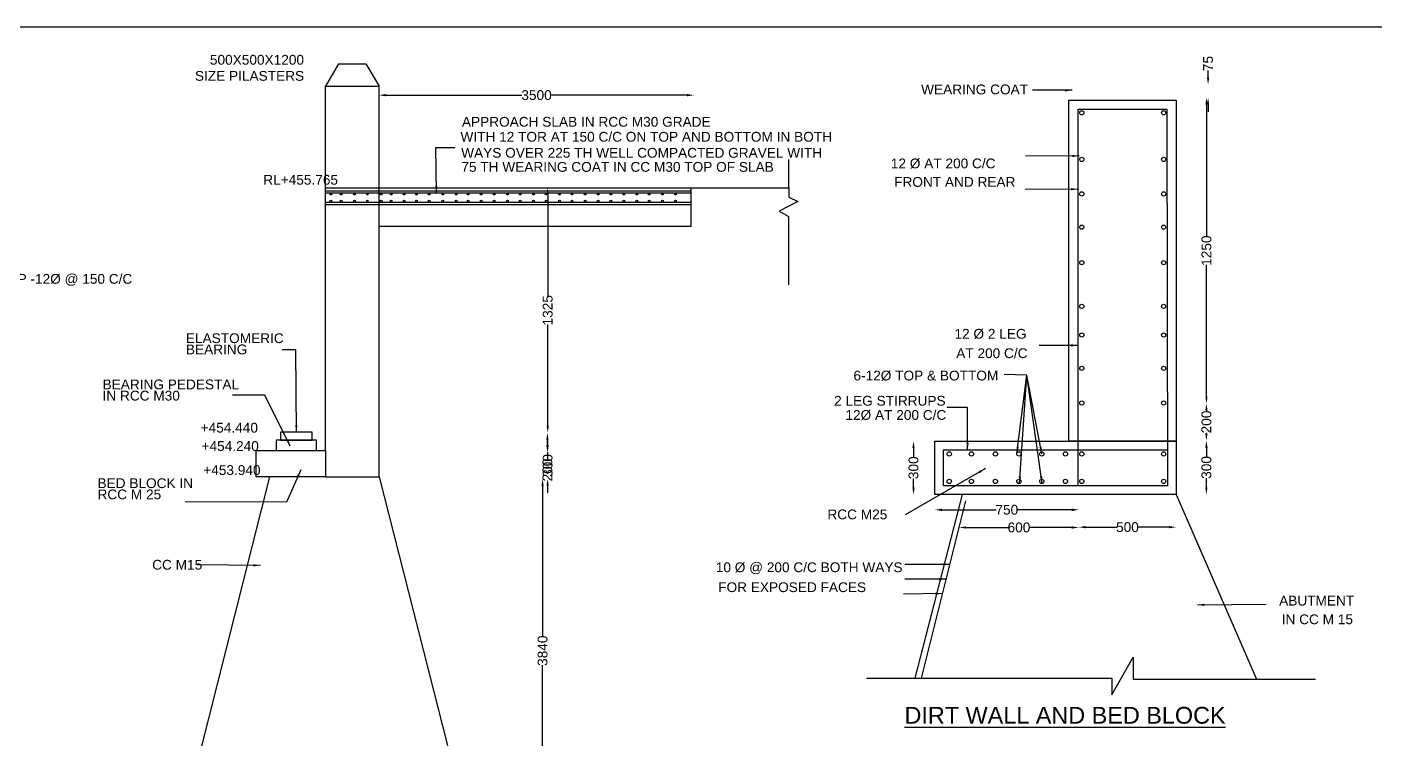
# Model space of a CAD drawing. Header units: millimetres. Extents: x -53247737 to -53220904, y 22139630 to 22157452.
# Drawn here: x -53236037 to -53226378, y 22152354 to 22157452 of the extents above; entities that cross this region are included whole.
import ezdxf

# ---------------------------------------------------------------- set-up
doc = ezdxf.new("R2010")
doc.units = ezdxf.units.MM
doc.header["$MEASUREMENT"] = 0
doc.layers.add('DIMENSION', color=7, linetype='Continuous')
doc.styles.get("Standard").update_dxf_attribs({"font": 'arial.ttf', "height": 70})
doc.dimstyles.get("Standard").update_dxf_attribs({"dimtxt": 50, "dimasz": 50, "dimexe": 0.18, "dimexo": 0.0625, "dimgap": 0.09, "dimtad": 0, "dimdec": 0, "dimzin": 0, "dimdsep": 46, "dimtxsty": 'Standard', "dimcen": 0.09, "dimse1": 1, "dimse2": 1, "dimadec": 0, "dimazin": 0, "dimtfac": 1, "dimtdec": 0, "dimtofl": 0, "dimtmove": 0, "dimatfit": 3, "dimfxl": 1, "dimtolj": 1, "dimtzin": 0, "dimarcsym": 0})

# ---------------------------------------------------------------- blocks, each defined once
blk = doc.blocks.new('*D81')
at = {"layer": 'Defpoints', "color": 0, "transparency": 16777216}
for p in [(-53231257.5, 22156963.8), (-53231257.5, 22156932.8), (-53233513.9, 22156929)]:
    blk.add_point(p, dxfattribs=at)
at = {"layer": 'DIMENSION', "color": 0, "lineweight": -2, "transparency": 16777216}
for p, q in [((-53233463.9, 22156963.8), (-53232490.2, 22156963.8)), ((-53231307.5, 22156963.8), (-53232281.2, 22156963.8))]:
    blk.add_line(p, q, dxfattribs=at)
at = {"layer": 'DIMENSION', "color": 0, "transparency": 16777216}
for points in [[(-53233463.9, 22156972.2), (-53233463.9, 22156955.5), (-53233513.9, 22156963.8)], [(-53231307.5, 22156972.2), (-53231307.5, 22156955.5), (-53231257.5, 22156963.8)]]:
    blk.add_solid(points, dxfattribs=at)
at = {"layer": 'DIMENSION', "color": 0, "transparency": 16777216, "insert": (-53232385.7, 22156963.8), "char_height": 70, "attachment_point": 5}
blk.add_mtext('\\A1;3500', dxfattribs=at)
blk = doc.blocks.new('*D82')
at = {"layer": 'Defpoints', "color": 0, "transparency": 16777216}
for p in [(-53232317.9, 22156300.4), (-53232333.1, 22154546.3), (-53232305.6, 22154546.3)]:
    blk.add_point(p, dxfattribs=at)
at = {"layer": 'DIMENSION', "color": 0, "lineweight": -2, "transparency": 16777216}
for p, q in [((-53232305.6, 22156250.4), (-53232305.6, 22155524.9)), ((-53232305.6, 22154596.3), (-53232305.6, 22155321.8))]:
    blk.add_line(p, q, dxfattribs=at)
at = {"layer": 'DIMENSION', "color": 0, "transparency": 16777216}
for points in [[(-53232313.9, 22156250.4), (-53232297.3, 22156250.4), (-53232305.6, 22156300.4)], [(-53232313.9, 22154596.3), (-53232297.3, 22154596.3), (-53232305.6, 22154546.3)]]:
    blk.add_solid(points, dxfattribs=at)
at = {"layer": 'DIMENSION', "color": 0, "transparency": 16777216, "insert": (-53232305.6, 22155423.4), "char_height": 70, "attachment_point": 5, "rotation": 90}
blk.add_mtext('\\A1;1325', dxfattribs=at)
blk = doc.blocks.new('*D83')
at = {"layer": 'Defpoints', "color": 0, "transparency": 16777216}
for p in [(-53232305.6, 22154546.3), (-53232307.6, 22154407.5), (-53232306.1, 22154407.5)]:
    blk.add_point(p, dxfattribs=at)
at = {"layer": 'DIMENSION', "color": 0, "lineweight": -2, "transparency": 16777216}
for p, q in [((-53232307.6, 22154496.3), (-53232307.6, 22154457.5)), ((-53232307.6, 22154407.5), (-53232307.6, 22154357.5))]:
    blk.add_line(p, q, dxfattribs=at)
at = {"layer": 'DIMENSION', "color": 0, "transparency": 16777216}
for points in [[(-53232315.9, 22154496.3), (-53232299.3, 22154496.3), (-53232307.6, 22154546.3)], [(-53232315.9, 22154457.5), (-53232299.3, 22154457.5), (-53232307.6, 22154407.5)]]:
    blk.add_solid(points, dxfattribs=at)
at = {"layer": 'DIMENSION', "color": 0, "transparency": 16777216, "insert": (-53232307.6, 22154279.6), "char_height": 70, "attachment_point": 5, "rotation": 90}
blk.add_mtext('\\A1;200', dxfattribs=at)
blk = doc.blocks.new('*D84')
at = {"layer": 'Defpoints', "color": 0, "transparency": 16777216}
for p in [(-53232307.6, 22154407.5), (-53232312.1, 22154216.9), (-53232306.1, 22154216.9)]:
    blk.add_point(p, dxfattribs=at)
at = {"layer": 'DIMENSION', "color": 0, "lineweight": -2, "transparency": 16777216}
for p, q in [((-53232306.1, 22154457.5), (-53232306.1, 22154507.5)), ((-53232306.1, 22154166.9), (-53232306.1, 22154116.9))]:
    blk.add_line(p, q, dxfattribs=at)
at = {"layer": 'DIMENSION', "color": 0, "transparency": 16777216}
for points in [[(-53232314.4, 22154457.5), (-53232297.8, 22154457.5), (-53232306.1, 22154407.5)], [(-53232314.4, 22154166.9), (-53232297.8, 22154166.9), (-53232306.1, 22154216.9)]]:
    blk.add_solid(points, dxfattribs=at)
at = {"layer": 'DIMENSION', "color": 0, "transparency": 16777216, "insert": (-53232306.1, 22154312.2), "char_height": 70, "attachment_point": 5, "rotation": 90}
blk.add_mtext('\\A1;300', dxfattribs=at)
blk = doc.blocks.new('*D85')
at = {"layer": 'Defpoints', "color": 0, "transparency": 16777216}
for p in [(-53232312.1, 22154216.9), (-53232342.3, 22151755), (-53232323.5, 22151755)]:
    blk.add_point(p, dxfattribs=at)
at = {"layer": 'DIMENSION', "color": 0, "lineweight": -2, "transparency": 16777216}
for p, q in [((-53232342.3, 22154166.9), (-53232342.3, 22153090.4)), ((-53232342.3, 22151805), (-53232342.3, 22152881.5))]:
    blk.add_line(p, q, dxfattribs=at)
at = {"layer": 'DIMENSION', "color": 0, "transparency": 16777216}
for points in [[(-53232350.6, 22154166.9), (-53232333.9, 22154166.9), (-53232342.3, 22154216.9)], [(-53232350.6, 22151805), (-53232333.9, 22151805), (-53232342.3, 22151755)]]:
    blk.add_solid(points, dxfattribs=at)
at = {"layer": 'DIMENSION', "color": 0, "transparency": 16777216, "insert": (-53232342.3, 22152985.9), "char_height": 70, "attachment_point": 5, "rotation": 90}
blk.add_mtext('\\A1;3840', dxfattribs=at)
blk = doc.blocks.new('*D95')
at = {"layer": 'Defpoints', "color": 0, "transparency": 16777216}
for p in [(-53227574.5, 22157040.1), (-53227563.5, 22157040.1), (-53227567.1, 22156944.9)]:
    blk.add_point(p, dxfattribs=at)
at = {"layer": 'DIMENSION', "color": 0, "lineweight": -2, "transparency": 16777216}
for p, q in [((-53227574.5, 22157090.1), (-53227574.5, 22157140.1)), ((-53227574.5, 22156894.9), (-53227574.5, 22156844.9))]:
    blk.add_line(p, q, dxfattribs=at)
at = {"layer": 'DIMENSION', "color": 0, "transparency": 16777216}
for points in [[(-53227582.8, 22157090.1), (-53227566.1, 22157090.1), (-53227574.5, 22157040.1)], [(-53227582.8, 22156894.9), (-53227566.1, 22156894.9), (-53227574.5, 22156944.9)]]:
    blk.add_solid(points, dxfattribs=at)
at = {"layer": 'DIMENSION', "color": 0, "transparency": 16777216, "insert": (-53227574.5, 22157190.3), "char_height": 70, "attachment_point": 5, "rotation": 90}
blk.add_mtext('\\A1;75', dxfattribs=at)
blk = doc.blocks.new('*D96')
at = {"layer": 'Defpoints', "color": 0, "transparency": 16777216}
for p in [(-53227574.5, 22156944.9), (-53227585.9, 22154756), (-53227579.3, 22154756)]:
    blk.add_point(p, dxfattribs=at)
at = {"layer": 'DIMENSION', "color": 0, "lineweight": -2, "transparency": 16777216}
for p, q in [((-53227585.9, 22156894.9), (-53227585.9, 22155951.6)), ((-53227585.9, 22154806), (-53227585.9, 22155749.2))]:
    blk.add_line(p, q, dxfattribs=at)
at = {"layer": 'DIMENSION', "color": 0, "transparency": 16777216}
for points in [[(-53227594.3, 22156894.9), (-53227577.6, 22156894.9), (-53227585.9, 22156944.9)], [(-53227594.3, 22154806), (-53227577.6, 22154806), (-53227585.9, 22154756)]]:
    blk.add_solid(points, dxfattribs=at)
at = {"layer": 'DIMENSION', "color": 0, "transparency": 16777216, "insert": (-53227585.9, 22155850.4), "char_height": 70, "attachment_point": 5, "rotation": 90}
blk.add_mtext('\\A1;1250', dxfattribs=at)
blk = doc.blocks.new('*D97')
at = {"layer": 'Defpoints', "color": 0, "transparency": 16777216}
for p in [(-53227585.9, 22154756), (-53227586.4, 22154490.8), (-53227583.9, 22154490.8)]:
    blk.add_point(p, dxfattribs=at)
at = {"layer": 'DIMENSION', "color": 0, "lineweight": -2, "transparency": 16777216}
for p, q in [((-53227586.4, 22154706), (-53227586.4, 22154701.3)), ((-53227586.4, 22154540.8), (-53227586.4, 22154545.5))]:
    blk.add_line(p, q, dxfattribs=at)
at = {"layer": 'DIMENSION', "color": 0, "transparency": 16777216}
for points in [[(-53227594.7, 22154706), (-53227578, 22154706), (-53227586.4, 22154756)], [(-53227594.7, 22154540.8), (-53227578, 22154540.8), (-53227586.4, 22154490.8)]]:
    blk.add_solid(points, dxfattribs=at)
at = {"layer": 'DIMENSION', "color": 0, "transparency": 16777216, "insert": (-53227586.4, 22154623.4), "char_height": 70, "attachment_point": 5, "rotation": 90}
blk.add_mtext('\\A1;200', dxfattribs=at)
blk = doc.blocks.new('*D98')
at = {"layer": 'Defpoints', "color": 0, "transparency": 16777216}
for p in [(-53227583.9, 22154490.8), (-53227586.3, 22154105.4), (-53227586.3, 22154105.4)]:
    blk.add_point(p, dxfattribs=at)
at = {"layer": 'DIMENSION', "color": 0, "lineweight": -2, "transparency": 16777216}
for p, q in [((-53227586.3, 22154440.8), (-53227586.3, 22154375.4)), ((-53227586.3, 22154155.4), (-53227586.3, 22154220.9))]:
    blk.add_line(p, q, dxfattribs=at)
at = {"layer": 'DIMENSION', "color": 0, "transparency": 16777216}
for points in [[(-53227594.7, 22154440.8), (-53227578, 22154440.8), (-53227586.3, 22154490.8)], [(-53227594.7, 22154155.4), (-53227578, 22154155.4), (-53227586.3, 22154105.4)]]:
    blk.add_solid(points, dxfattribs=at)
at = {"layer": 'DIMENSION', "color": 0, "transparency": 16777216, "insert": (-53227586.3, 22154298.1), "char_height": 70, "attachment_point": 5, "rotation": 90}
blk.add_mtext('\\A1;300', dxfattribs=at)
blk = doc.blocks.new('*D99')
at = {"layer": 'Defpoints', "color": 0, "transparency": 16777216}
for p in [(-53228500.9, 22154105.5), (-53227803.1, 22154105.5), (-53227803.1, 22153870.5)]:
    blk.add_point(p, dxfattribs=at)
at = {"layer": 'DIMENSION', "color": 0, "lineweight": -2, "transparency": 16777216}
for p, q in [((-53228450.9, 22153870.5), (-53228229.3, 22153870.5)), ((-53227853.1, 22153870.5), (-53228074.7, 22153870.5))]:
    blk.add_line(p, q, dxfattribs=at)
at = {"layer": 'DIMENSION', "color": 0, "transparency": 16777216}
for points in [[(-53228450.9, 22153878.8), (-53228450.9, 22153862.2), (-53228500.9, 22153870.5)], [(-53227853.1, 22153878.8), (-53227853.1, 22153862.2), (-53227803.1, 22153870.5)]]:
    blk.add_solid(points, dxfattribs=at)
at = {"layer": 'DIMENSION', "color": 0, "transparency": 16777216, "insert": (-53228152, 22153870.5), "char_height": 70, "attachment_point": 5}
blk.add_mtext('\\A1;500', dxfattribs=at)
blk = doc.blocks.new('*D100')
at = {"layer": 'Defpoints', "color": 0, "transparency": 16777216}
for p in [(-53229357.8, 22153877), (-53229357.8, 22153868.4), (-53228500.9, 22153870.5)]:
    blk.add_point(p, dxfattribs=at)
at = {"layer": 'DIMENSION', "color": 0, "lineweight": -2, "transparency": 16777216}
for p, q in [((-53229307.8, 22153868.4), (-53229006.8, 22153868.4)), ((-53228550.9, 22153868.4), (-53228851.9, 22153868.4))]:
    blk.add_line(p, q, dxfattribs=at)
at = {"layer": 'DIMENSION', "color": 0, "transparency": 16777216}
for points in [[(-53229307.8, 22153876.8), (-53229307.8, 22153860.1), (-53229357.8, 22153868.4)], [(-53228550.9, 22153876.8), (-53228550.9, 22153860.1), (-53228500.9, 22153868.4)]]:
    blk.add_solid(points, dxfattribs=at)
at = {"layer": 'DIMENSION', "color": 0, "transparency": 16777216, "insert": (-53228929.3, 22153868.4), "char_height": 70, "attachment_point": 5}
blk.add_mtext('\\A1;600', dxfattribs=at)
blk = doc.blocks.new('*D101')
at = {"layer": 'Defpoints', "color": 0, "transparency": 16777216}
for p in [(-53229531.8, 22154105.5), (-53228500.9, 22154105.5), (-53228500.9, 22153994.8)]:
    blk.add_point(p, dxfattribs=at)
at = {"layer": 'DIMENSION', "color": 0, "lineweight": -2, "transparency": 16777216}
for p, q in [((-53229481.8, 22153994.8), (-53229093.4, 22153994.8)), ((-53228550.9, 22153994.8), (-53228939.4, 22153994.8))]:
    blk.add_line(p, q, dxfattribs=at)
at = {"layer": 'DIMENSION', "color": 0, "transparency": 16777216}
for points in [[(-53229481.8, 22154003.1), (-53229481.8, 22153986.4), (-53229531.8, 22153994.8)], [(-53228550.9, 22154003.1), (-53228550.9, 22153986.4), (-53228500.9, 22153994.8)]]:
    blk.add_solid(points, dxfattribs=at)
at = {"layer": 'DIMENSION', "color": 0, "transparency": 16777216, "insert": (-53229016.4, 22153994.8), "char_height": 70, "attachment_point": 5}
blk.add_mtext('\\A1;750', dxfattribs=at)
blk = doc.blocks.new('*D102')
at = {"layer": 'Defpoints', "color": 0, "transparency": 16777216}
for p in [(-53229531.8, 22154486.3), (-53229684.9, 22154105.5), (-53229531.8, 22154105.5)]:
    blk.add_point(p, dxfattribs=at)
at = {"layer": 'DIMENSION', "color": 0, "lineweight": -2, "transparency": 16777216}
for p, q in [((-53229684.9, 22154436.3), (-53229684.9, 22154373.2)), ((-53229684.9, 22154155.5), (-53229684.9, 22154218.6))]:
    blk.add_line(p, q, dxfattribs=at)
at = {"layer": 'DIMENSION', "color": 0, "transparency": 16777216}
for points in [[(-53229693.2, 22154436.3), (-53229676.6, 22154436.3), (-53229684.9, 22154486.3)], [(-53229693.2, 22154155.5), (-53229676.6, 22154155.5), (-53229684.9, 22154105.5)]]:
    blk.add_solid(points, dxfattribs=at)
at = {"layer": 'DIMENSION', "color": 0, "transparency": 16777216, "insert": (-53229684.9, 22154295.9), "char_height": 70, "attachment_point": 5, "rotation": 90}
blk.add_mtext('\\A1;300', dxfattribs=at)

msp = doc.modelspace()

# ---------------------------------------------------------------- linework, layer by layer
at = {"layer": 'DIMENSION', "color": 0}
for points in [[(-53220948.9, 22139629.9), (-53247736.9, 22139629.9), (-53247736.9, 22157452), (-53220948.9, 22157452)], [(-53227803.1, 22154486.3), (-53228572.1, 22154486.3), (-53228572.1, 22156929.1), (-53227803.1, 22156929.1)], [(-53227864.9, 22154167.2), (-53228505.6, 22154167.2), (-53228505.6, 22156862.7), (-53227869.5, 22156862.7)], [(-53234220.9, 22154492.4), (-53233992.1, 22154492.4), (-53233992.1, 22154550.9), (-53234220.9, 22154550.9)], [(-53234393.6, 22154420.4), (-53233898.7, 22154420.4), (-53233898.7, 22154229.8), (-53234393.6, 22154229.8)], [(-53234250.2, 22154420.4), (-53233962.8, 22154420.4), (-53233962.8, 22154492.4), (-53234250.2, 22154492.4)], [(-53229531.8, 22154486.3), (-53227803.1, 22154486.3), (-53227803.1, 22154105.5), (-53229531.8, 22154105.5)], [(-53229470, 22154424.5), (-53227864.9, 22154424.5), (-53227864.9, 22154167.2), (-53229470, 22154167.2)]]:
    msp.add_lwpolyline(points, close=True, dxfattribs=at)
for points in [[(-53233803.7, 22157188.1), (-53233898.7, 22157029.2)], [(-53233803.7, 22157188.1), (-53233609, 22157188.1)], [(-53233609, 22157188.1), (-53233513.9, 22157029.2)], [(-53233898.7, 22154420.4), (-53233898.7, 22157029.2)], [(-53233898.7, 22157029.2), (-53233513.9, 22157029.2)], [(-53233513.9, 22154229.8), (-53233513.9, 22157029.2)], [(-53233898.7, 22156300.4), (-53230577.3, 22156300.4), (-53230577.3, 22156502.8)], [(-53233898.7, 22156278.6), (-53231280.2, 22156278.6)], [(-53233898.7, 22156263.7), (-53231280.2, 22156263.7)], [(-53231280.2, 22156300.4), (-53231280.2, 22156022.4)], [(-53230577.3, 22156300.4), (-53230577.3, 22156232.7), (-53230514.3, 22156202.7), (-53230648.3, 22156133.2), (-53230579.9, 22156096), (-53230579.9, 22155606.3)], [(-53233898.7, 22156197.3), (-53231280.2, 22156197.3)], [(-53233898.7, 22156179.9), (-53231280.2, 22156179.9)], [(-53231280.2, 22156022.4), (-53233513.9, 22156022.4)], [(-53234299.1, 22154229.8), (-53234925.6, 22151754.4)], [(-53233898.7, 22154229.8), (-53233513.9, 22154229.8)], [(-53233513.9, 22154229.8), (-53232882.6, 22151754.4)], [(-53229335.2, 22154105.5), (-53229674.9, 22152789.9)], [(-53229311.9, 22154060.2), (-53229630.1, 22152789.9)], [(-53227803.1, 22154105.5), (-53227228.4, 22152782)], [(-53230022.8, 22152789.9), (-53228262.8, 22152789.9), (-53228262.8, 22152670.6), (-53228110.1, 22152940.8), (-53228110.1, 22152782), (-53226805.3, 22152782)]]:
    msp.add_lwpolyline(points, dxfattribs=at)
for centre, radius in [((-53228479.1, 22156837.5), 15.1), ((-53227892.8, 22156837.5), 15.1), ((-53228479.1, 22156503.8), 15.1), ((-53227892.8, 22156503.8), 15.1), ((-53233859.2, 22156255.9), 6.67), ((-53233785.6, 22156255.9), 6.67), ((-53233689.4, 22156255.9), 6.67), ((-53233598, 22156255.9), 6.67), ((-53233499.3, 22156255.9), 6.67), ((-53233428.1, 22156255.9), 6.67), ((-53233335, 22156255.9), 6.67), ((-53233246.7, 22156255.9), 6.67), ((-53233154.7, 22156255.9), 6.67), ((-53233058.2, 22156255.9), 6.67), ((-53232960.8, 22156255.9), 6.67), ((-53232875, 22156255.9), 6.67), ((-53232782.4, 22156255.9), 6.67), ((-53232689, 22156255.9), 6.67), ((-53232594.6, 22156255.9), 6.67), ((-53232502.7, 22156255.9), 6.67), ((-53232407.7, 22156255.9), 6.67), ((-53232316.1, 22156255.9), 6.67), ((-53232221.7, 22156255.9), 6.67), ((-53232131.6, 22156255.9), 6.67), ((-53232037.2, 22156255.9), 6.67), ((-53231945, 22156255.9), 6.67), ((-53231853.1, 22156255.9), 6.67), ((-53231760.5, 22156255.9), 6.67), ((-53231667.3, 22156255.9), 6.67), ((-53231578.2, 22156255.9), 6.67), ((-53231483.8, 22156255.9), 6.67), ((-53231391.2, 22156255.9), 6.67), ((-53228479.1, 22156256.7), 15.1), ((-53227892.8, 22156256.7), 15.1), ((-53233859.2, 22156204.6), 6.67), ((-53233785.6, 22156204.6), 6.67), ((-53233689.4, 22156204.6), 6.67), ((-53233598, 22156204.6), 6.67), ((-53233499.3, 22156204.6), 6.67), ((-53233428.1, 22156204.6), 6.67), ((-53233335, 22156204.6), 6.67), ((-53233246.7, 22156204.6), 6.67), ((-53233154.7, 22156204.6), 6.67), ((-53233058.2, 22156204.6), 6.67), ((-53232960.8, 22156204.6), 6.67), ((-53232875, 22156204.6), 6.67), ((-53232782.4, 22156204.6), 6.67), ((-53232689, 22156204.6), 6.67), ((-53232594.6, 22156204.6), 6.67), ((-53232502.7, 22156204.6), 6.67), ((-53232407.7, 22156204.6), 6.67), ((-53232316.1, 22156204.6), 6.67), ((-53232221.7, 22156204.6), 6.67), ((-53232131.6, 22156204.6), 6.67), ((-53232037.2, 22156204.6), 6.67), ((-53231945, 22156204.6), 6.67), ((-53231853.1, 22156204.6), 6.67), ((-53231760.5, 22156204.6), 6.67), ((-53231667.3, 22156204.6), 6.67), ((-53231578.2, 22156204.6), 6.67), ((-53231483.8, 22156204.6), 6.67), ((-53231391.2, 22156204.6), 6.67), ((-53228479.1, 22156018.6), 15.1), ((-53227892.8, 22156018.6), 15.1), ((-53228479.1, 22155764.2), 15.1), ((-53227892.8, 22155764.2), 15.1), ((-53228479.1, 22155451.9), 15.1), ((-53227892.8, 22155451.9), 15.1), ((-53228479.1, 22155246.4), 15.1), ((-53227892.8, 22155246.4), 15.1), ((-53228479.1, 22155007.4), 15.1), ((-53227892.8, 22155007.4), 15.1), ((-53228479.1, 22154759.2), 15.1), ((-53227892.8, 22154759.2), 15.1), ((-53229428.9, 22154394.9), 15.1), ((-53229269.8, 22154394.9), 15.1), ((-53229097.9, 22154394.9), 15.1), ((-53228929.8, 22154394.9), 15.1), ((-53228765.6, 22154394.9), 15.1), ((-53228596.2, 22154394.9), 15.1), ((-53228479.1, 22154394.9), 15.1), ((-53227892.8, 22154394.9), 15.1), ((-53229428.9, 22154198.1), 15.1), ((-53229269.8, 22154198.1), 15.1), ((-53229097.9, 22154198.1), 15.1), ((-53228929.8, 22154198.1), 15.1), ((-53228765.6, 22154198.1), 15.1), ((-53228596.2, 22154198.1), 15.1), ((-53228479.1, 22154198.1), 15.1), ((-53227892.8, 22154198.1), 15.1)]:
    msp.add_circle(centre, radius, dxfattribs=at)

# ---------------------------------------------------------------- texts
for s, height, p in [('500X500X1200', 70, (-53234725.9, 22157182.1)), ('SIZE PILASTERS', 70, (-53234833.3, 22157066.9)), ('WEARING COAT', 70, (-53229630.1, 22156969.9)), ('APPROACH SLAB IN RCC M30 GRADE ', 70, (-53232920.4, 22156738)), ('WITH 12 TOR AT 150 C/C ON TOP AND BOTTOM IN BOTH  ', 70, (-53232930.7, 22156630.8)), ('WAYS OVER 225 TH WELL COMPACTED GRAVEL WITH ', 70, (-53232925.6, 22156516)), ('75 TH WEARING COAT IN CC M30 TOP OF SLAB ', 70, (-53232924.3, 22156415.2)), ('12 Ø AT 200 C/C', 70, (-53229847.2, 22156440)), ('RL+455.765', 70, (-53234343.5, 22156322.9)), ('FRONT AND REAR', 70, (-53229823.8, 22156307.4)), ('4 LEGGED STRP -12Ø @ 150 C/C', 70, (-53236815.6, 22155613.4)), ('12 Ø 2 LEG', 70, (-53229391.2, 22155220.1)), ('ELASTOMERIC', 70, (-53234897.9, 22155188.6)), ('BEARING', 70, (-53234897.9, 22155108.3)), ('AT 200 C/C', 70, (-53229378.6, 22155081.1)), ('BEARING PEDESTAL ', 70, (-53235495, 22154857.6)), ('6-12Ø TOP & BOTTOM', 70, (-53230115.1, 22154920.9)), ('IN RCC M30', 70, (-53235495, 22154777.3)), ('2 LEG STIRRUPS ', 70, (-53230253.6, 22154740.5)), ('12Ø AT 200 C/C', 70, (-53230172.6, 22154638.8)), ('+454.440', 70, (-53234792.3, 22154547.7)), ('+454.240', 70, (-53234786, 22154416.3)), ('+453.940', 70, (-53234773.5, 22154244.3)), ('BED BLOCK IN ', 70, (-53235531.2, 22154150.4)), ('RCC M 25', 70, (-53235531.2, 22154070.1)), ('RCC M25', 70, (-53230301.6, 22153926.8)), ('CC M15', 70, (-53235139.5, 22153566.5)), ('10 Ø @ 200 C/C BOTH WAYS ', 70, (-53231101.4, 22153548.3)), ('FOR EXPOSED FACES', 70, (-53231084.1, 22153405.6)), ('ABUTMENT ', 70, (-53227065, 22153309.5)), ('IN CC M 15', 70, (-53227046.7, 22153175.7)), ('%%UDIRT WALL AND BED BLOCK', 120, (-53229749.4, 22152463.6))]:
    msp.add_text(s, height=height, dxfattribs=at).set_placement(p)

# ---------------------------------------------------------------- dimensions: what is measured, and where the dimension line sits
for base, p1, p2, text, picture, middle in [((-53227574.5, 22157040.1), (-53227567.1, 22156944.9), (-53227563.5, 22157040.1), '75', '*D95', (-53227574.5, 22157190.3)), ((-53227585.9, 22154756), (-53227574.5, 22156944.9), (-53227579.3, 22154756), '1250', '*D96', (-53227585.9, 22155850.4)), ((-53232305.6, 22154546.3), (-53232317.9, 22156300.4), (-53232333.1, 22154546.3), '1325', '*D82', (-53232305.6, 22155423.4)), ((-53227586.4, 22154490.8), (-53227585.9, 22154756), (-53227583.9, 22154490.8), '200', '*D97', (-53227586.4, 22154623.4)), ((-53232307.6, 22154407.5), (-53232305.6, 22154546.3), (-53232306.1, 22154407.5), '200', '*D83', (-53232307.6, 22154279.6)), ((-53232306.1, 22154216.9), (-53232307.6, 22154407.5), (-53232312.1, 22154216.9), '300', '*D84', (-53232306.1, 22154312.2)), ((-53229684.9, 22154105.5), (-53229531.8, 22154486.3), (-53229531.8, 22154105.5), '300', '*D102', (-53229684.9, 22154295.9)), ((-53227586.3, 22154105.4), (-53227583.9, 22154490.8), (-53227586.3, 22154105.4), '300', '*D98', (-53227586.3, 22154298.1)), ((-53232342.3, 22151755), (-53232312.1, 22154216.9), (-53232323.5, 22151755), '3840', '*D85', (-53232342.3, 22152985.9))]:
    dim = msp.add_linear_dim(base=base, p1=p1, p2=p2, angle=90, text=text, dimstyle='Standard', override={"dimtxt": 70}, dxfattribs=at)
    dim.commit()
    dim.dimension.update_dxf_attribs({"geometry": picture, "text_midpoint": middle})
for base, p1, p2, text, picture, middle in [((-53231257.5, 22156963.8), (-53233513.9, 22156929), (-53231257.5, 22156932.8), '3500', '*D81', (-53232385.7, 22156963.8)), ((-53228500.9, 22153994.8), (-53229531.8, 22154105.5), (-53228500.9, 22154105.5), '750', '*D101', (-53229016.4, 22153994.8)), ((-53227803.1, 22153870.5), (-53228500.9, 22154105.5), (-53227803.1, 22154105.5), '500', '*D99', (-53228152, 22153870.5)), ((-53229357.8, 22153868.4), (-53228500.9, 22153870.5), (-53229357.8, 22153877), '600', '*D100', (-53228929.3, 22153868.4))]:
    dim = msp.add_linear_dim(base=base, p1=p1, p2=p2, text=text, dimstyle='Standard', override={"dimtxt": 70}, dxfattribs=at)
    dim.commit()
    dim.dimension.update_dxf_attribs({"geometry": picture, "text_midpoint": middle})

# ---------------------------------------------------------------- leaders
for points in [[(-53228548.9, 22156998.6), (-53228831.7, 22156998.6)], [(-53233103.2, 22156263.7), (-53233107.2, 22156588.3), (-53232971.3, 22156589.8)], [(-53228497.9, 22156528.4), (-53228882.9, 22156527.5)], [(-53228505.6, 22156290.6), (-53228883.7, 22156287.9)], [(-53234106.5, 22154550.9), (-53234109.2, 22155139.7), (-53234209, 22155140.3)], [(-53228505.6, 22155172.1), (-53228784, 22155171.5)], [(-53228765.6, 22154394.9), (-53228872.2, 22154959.6), (-53229034.7, 22154962.5)], [(-53228944.8, 22154396.8), (-53228872.2, 22154959.6)], [(-53228925.8, 22154183.5), (-53228872.2, 22154959.6)], [(-53228763.5, 22154183.1), (-53228872.2, 22154959.6)], [(-53234149.8, 22154450.8), (-53234332.2, 22154816.7), (-53234563.5, 22154816.7)], [(-53229297.2, 22154424.5), (-53229298, 22154726.4), (-53229445.4, 22154726.4)], [(-53234075.1, 22154279.9), (-53234177.3, 22154049.7), (-53234902.8, 22154051.9)], [(-53229169.9, 22154289.8), (-53229745.5, 22153958.3)], [(-53234363.9, 22153597), (-53234818.2, 22153600.4)], [(-53229426.1, 22153604.3), (-53229746.7, 22153604.2)], [(-53229452.7, 22153497.9), (-53229748.1, 22153497.6)], [(-53229478.6, 22153394.8), (-53229755.6, 22153391.5)], [(-53227650.4, 22153313.9), (-53227158.1, 22153320)]]:
    msp.add_leader(points, dimstyle='Standard', override={"dimtxt": 70}, dxfattribs=at)

doc.saveas('drawing.dxf')
